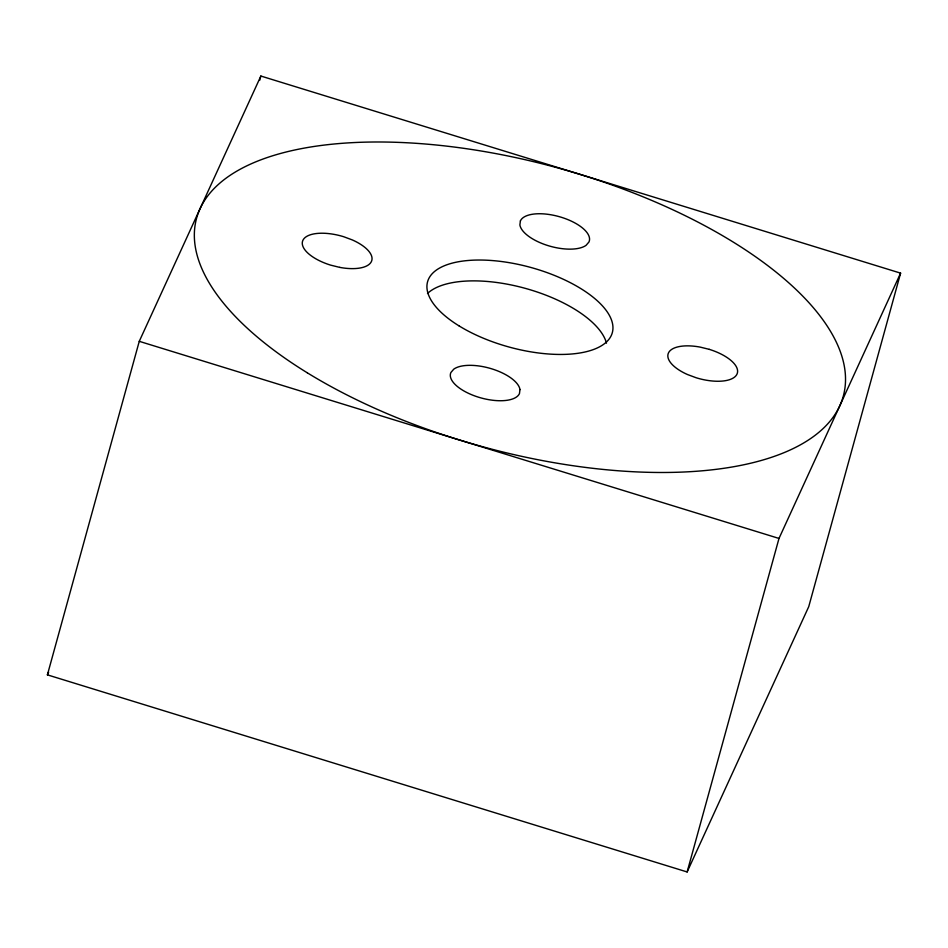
<?xml version="1.0" encoding="UTF-8"?>
<svg xmlns="http://www.w3.org/2000/svg" width="948" height="948" viewBox="0 0 948 948"><rect width="100%" height="100%" fill="white"/><g stroke="black" fill="none" stroke-linecap="round" stroke-linejoin="round"><path stroke-width="1.42" d="M47.4 674.858L139.261 341.327L260.866 76.041L900.6 273.142L808.739 606.673L687.134 871.959L47.4 674.858L48.632 672.168M259.693 80.319L260.866 76.041M687.134 871.959L778.995 538.44L900.6 273.142M139.261 341.327L778.995 538.44M427.501 293.489A95.819 41.25 15.4 0 1 525.548 288.429A95.819 41.25 15.4 0 1 606.483 343.152M520.405 220.884L519.883 224.925A35.929 15.464 15.4 0 0 548.157 245.651A35.929 15.464 15.4 0 0 586.089 245.319L588.945 242.001A35.929 15.464 15.4 0 0 561.192 217.234A35.929 15.464 15.4 0 0 520.405 220.884M519.978 389.557L519.457 393.598A35.929 15.464 15.4 0 1 478.681 397.248A35.929 15.464 15.4 0 1 450.916 372.481L453.772 369.163A35.929 15.464 15.4 0 1 491.704 368.819A35.929 15.464 15.4 0 1 519.978 389.557M709.223 349.338L700.134 347.098A35.929 15.464 15.4 0 0 668.447 353A35.929 15.464 15.4 0 0 687.549 374.555L696.199 377.766A35.929 15.464 15.4 0 0 736.987 374.116A35.929 15.464 15.4 0 0 709.223 349.338M339.728 267.383L330.639 265.132A35.929 15.464 15.4 0 1 302.886 240.365A35.929 15.464 15.4 0 1 343.674 236.716L352.312 239.927A35.929 15.464 15.4 0 1 371.426 261.482A35.929 15.464 15.4 0 1 339.728 267.383M307.342 372.837A335.367 144.38 15.4 0 0 839.798 405.791A335.367 144.38 15.4 0 0 412.653 143.089A335.367 144.38 15.4 0 0 307.342 372.837M459.199 325.982A95.819 41.25 15.4 0 0 611.318 335.402A95.819 41.25 15.4 0 0 489.286 260.344A95.819 41.25 15.4 0 0 459.199 325.982"/></g></svg>
